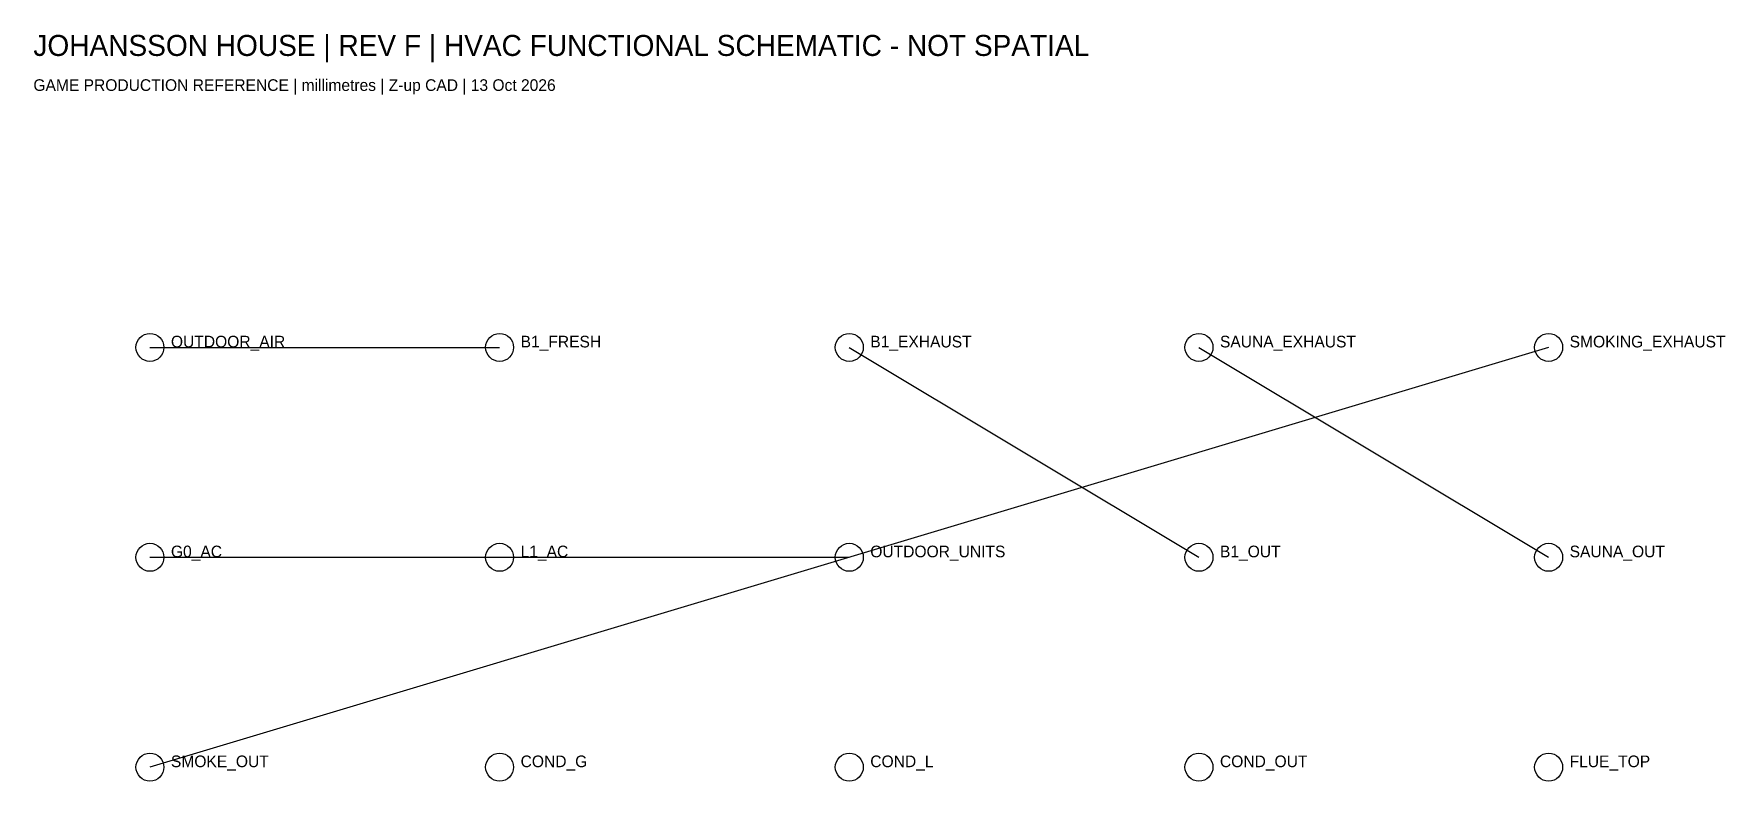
# Model space of a CAD drawing. Header units: millimetres. Extents: x -996 to 13514, y 6280 to 12690.
import ezdxf

# ---------------------------------------------------------------- set-up
doc = ezdxf.new("R2010")
doc.units = ezdxf.units.MM

msp = doc.modelspace()

# ---------------------------------------------------------------- linework, layer by layer
for centre in [(0, 10000), (3000, 10000), (6000, 10000), (9000, 10000), (12000, 10000), (0, 8200), (3000, 8200), (6000, 8200), (9000, 8200), (12000, 8200), (0, 6400), (3000, 6400), (6000, 6400), (9000, 6400), (12000, 6400)]:
    msp.add_circle(centre, 120)
at = {"layer": 'S-CONNECTION'}
for p, q in [((0, 10000), (3000, 10000)), ((12000, 10000), (0, 6400)), ((6000, 10000), (9000, 8200)), ((9000, 10000), (12000, 8200)), ((0, 8200), (6000, 8200)), ((3000, 8200), (6000, 8200))]:
    msp.add_line(p, q, dxfattribs=at)

# ---------------------------------------------------------------- texts
for s, p in [('OUTDOOR_AIR', (180, 10000)), ('B1_FRESH', (3180, 10000)), ('B1_EXHAUST', (6180, 10000)), ('SAUNA_EXHAUST', (9180, 10000)), ('SMOKING_EXHAUST', (12180, 10000)), ('G0_AC', (180, 8200)), ('L1_AC', (3180, 8200)), ('OUTDOOR_UNITS', (6180, 8200)), ('B1_OUT', (9180, 8200)), ('SAUNA_OUT', (12180, 8200)), ('SMOKE_OUT', (180, 6400)), ('COND_G', (3180, 6400)), ('COND_L', (6180, 6400)), ('COND_OUT', (9180, 6400)), ('FLUE_TOP', (12180, 6400))]:
    msp.add_text(s, height=100).set_placement(p)
at = {"layer": 'TITLE'}
for s, height, p in [('JOHANSSON HOUSE | REV F | HVAC FUNCTIONAL SCHEMATIC - NOT SPATIAL', 180, (-1000, 12500)), ('GAME PRODUCTION REFERENCE | millimetres | Z-up CAD | 13 Oct 2026', 100, (-1000, 12200))]:
    msp.add_text(s, height=height, dxfattribs=at).set_placement(p)

doc.saveas('drawing.dxf')
